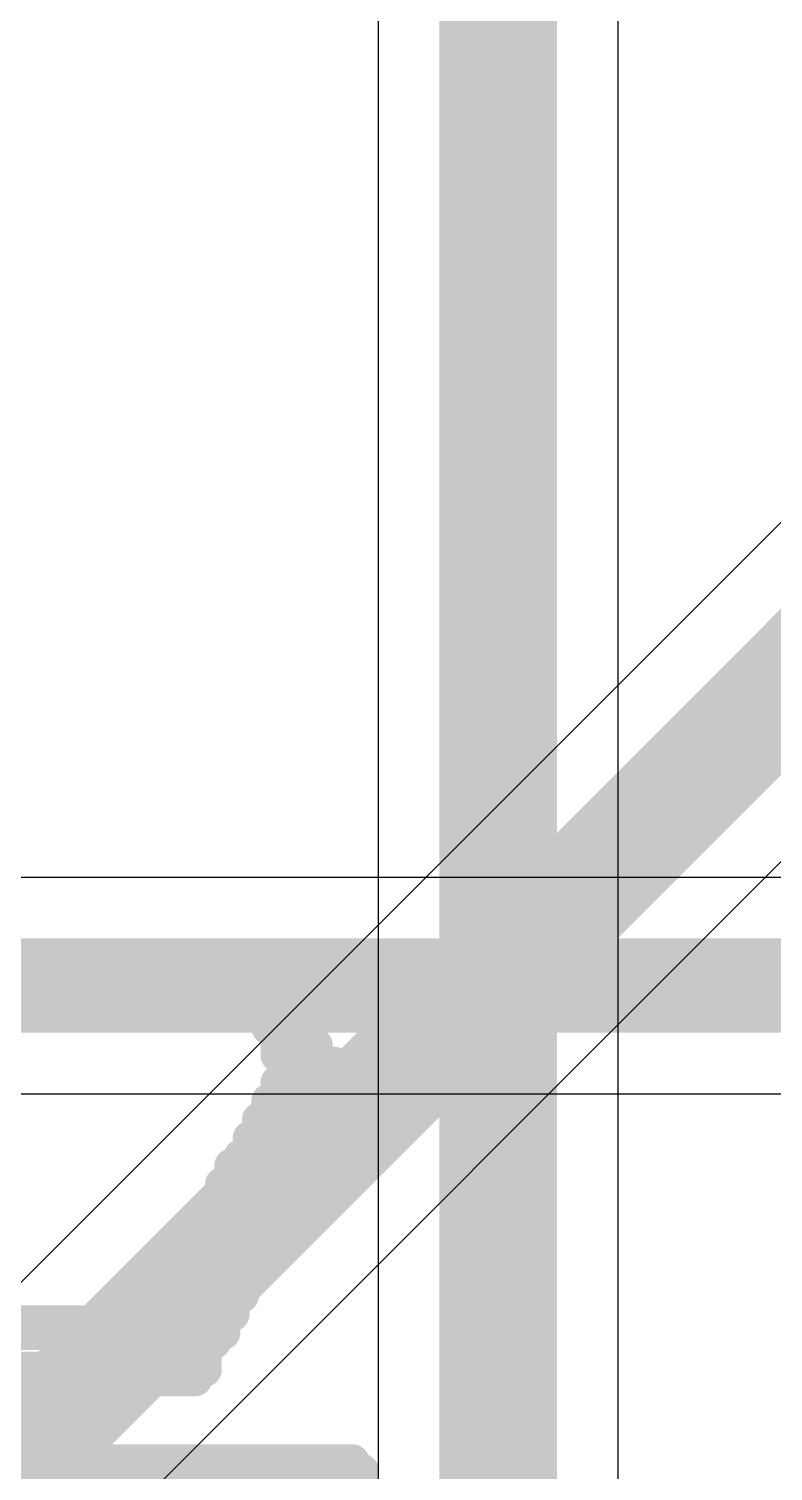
# Model space of a CAD drawing. Header units: inches. Extents: x -4 to 389, y 0 to 108.
# Drawn here: x 37.308 to 38.913, y 9.088 to 12.197 of the extents above; entities that cross this region are included whole.
import ezdxf

# ---------------------------------------------------------------- set-up
doc = ezdxf.new("R2010")
doc.units = ezdxf.units.IN
for name, color, linetype in [('Bottom Layer', 5, 'Continuous'), ('Bottom Overlay', 54, 'Continuous'), ('Signal_1', 16, 'Continuous'), ('Signal_2', 76, 'Continuous')]:
    doc.layers.add(name, color=color, linetype=linetype)

msp = doc.modelspace()

# ---------------------------------------------------------------- linework, layer by layer
at = {"layer": 'Bottom Layer'}
for p, q in [((42.5594, 10.3677), (31.0642, 10.3677)), ((31.1607, 9.9015), (42.5594, 9.9015))]:
    msp.add_line(p, q, dxfattribs=at)
msp.add_lwpolyline([(31.0642, 10.1346, 0.2032, 0.2032, 0), (43.4848, 10.1346, 0.2032, 0.2032, 0)], format="xyseb", dxfattribs=at)
at = {"layer": 'Bottom Overlay'}
for points in [[(37.9051, 10.1645, 0.0762, 0.0762, 0), (38.0846, 10.1645, 0.0762, 0.0762, 0)], [(37.925, 10.1844, 0.0762, 0.0762, 0), (38.0447, 10.1844, 0.0762, 0.0762, 0)], [(37.8852, 10.1446, 0.0762, 0.0762, 0), (38.1045, 10.1446, 0.0762, 0.0762, 0)], [(37.8453, 10.1047, 0.0762, 0.0762, 0), (37.945, 10.1047, 0.0762, 0.0762, 0)], [(37.8652, 10.1246, 0.0762, 0.0762, 0), (38.1245, 10.1246, 0.0762, 0.0762, 0)], [(38.0447, 10.1047, 0.0762, 0.0762, 0), (38.1245, 10.1047, 0.0762, 0.0762, 0)], [(37.8453, 10.0847, 0.0762, 0.0762, 0), (37.925, 10.0847, 0.0762, 0.0762, 0)], [(38.0646, 10.0847, 0.0762, 0.0762, 0), (38.1444, 10.0847, 0.0762, 0.0762, 0)], [(37.8253, 10.0449, 0.0762, 0.0762, 0), (37.9051, 10.0449, 0.0762, 0.0762, 0)], [(37.8453, 10.0648, 0.0762, 0.0762, 0), (37.9051, 10.0648, 0.0762, 0.0762, 0)], [(38.0646, 10.0648, 0.0762, 0.0762, 0), (38.1444, 10.0648, 0.0762, 0.0762, 0)], [(38.0846, 10.0449, 0.0762, 0.0762, 0), (38.1444, 10.0449, 0.0762, 0.0762, 0)], [(37.8453, 10.0249, 0.0762, 0.0762, 0), (37.9051, 10.0249, 0.0762, 0.0762, 0)], [(38.0846, 10.0249, 0.0762, 0.0762, 0), (38.1444, 10.0249, 0.0762, 0.0762, 0)], [(37.8453, 10.005, 0.0762, 0.0762, 0), (37.925, 10.005, 0.0762, 0.0762, 0)], [(37.8453, 9.985, 0.0762, 0.0762, 0), (37.925, 9.985, 0.0762, 0.0762, 0)], [(38.0646, 10.005, 0.0762, 0.0762, 0), (38.1444, 10.005, 0.0762, 0.0762, 0)], [(38.0646, 9.985, 0.0762, 0.0762, 0), (38.1444, 9.985, 0.0762, 0.0762, 0)], [(37.8652, 9.9651, 0.0762, 0.0762, 0), (37.9649, 9.9651, 0.0762, 0.0762, 0)], [(37.8652, 9.9452, 0.0762, 0.0762, 0), (38.1045, 9.9452, 0.0762, 0.0762, 0)], [(38.0247, 9.9651, 0.0762, 0.0762, 0), (38.1245, 9.9651, 0.0762, 0.0762, 0)], [(37.8453, 9.9252, 0.0762, 0.0762, 0), (38.1045, 9.9252, 0.0762, 0.0762, 0)], [(37.8253, 9.8853, 0.0762, 0.0762, 0), (37.8852, 9.8853, 0.0762, 0.0762, 0)], [(37.8453, 9.9053, 0.0762, 0.0762, 0), (37.9051, 9.9053, 0.0762, 0.0762, 0)], [(37.925, 9.9053, 0.0762, 0.0762, 0), (38.0646, 9.9053, 0.0762, 0.0762, 0)], [(37.925, 9.8853, 0.0762, 0.0762, 0), (38.0247, 9.8853, 0.0762, 0.0762, 0)], [(37.8253, 9.8654, 0.0762, 0.0762, 0), (37.8652, 9.8654, 0.0762, 0.0762, 0)], [(37.925, 9.8654, 0.0762, 0.0762, 0), (37.9649, 9.8654, 0.0762, 0.0762, 0)], [(37.8054, 9.8455, 0.0762, 0.0762, 0), (37.8652, 9.8455, 0.0762, 0.0762, 0)], [(37.8054, 9.8255, 0.0762, 0.0762, 0), (37.8453, 9.8255, 0.0762, 0.0762, 0)], [(37.9051, 9.8455, 0.0762, 0.0762, 0), (37.9649, 9.8455, 0.0762, 0.0762, 0)], [(37.9051, 9.8255, 0.0762, 0.0762, 0), (37.945, 9.8255, 0.0762, 0.0762, 0)], [(37.7855, 9.8056, 0.0762, 0.0762, 0), (37.8453, 9.8056, 0.0762, 0.0762, 0)], [(37.8852, 9.8056, 0.0762, 0.0762, 0), (37.945, 9.8056, 0.0762, 0.0762, 0)], [(37.7655, 9.7657, 0.0762, 0.0762, 0), (37.8253, 9.7657, 0.0762, 0.0762, 0)], [(37.7855, 9.7856, 0.0762, 0.0762, 0), (37.8253, 9.7856, 0.0762, 0.0762, 0)], [(37.8652, 9.7856, 0.0762, 0.0762, 0), (37.925, 9.7856, 0.0762, 0.0762, 0)], [(37.8652, 9.7657, 0.0762, 0.0762, 0), (37.925, 9.7657, 0.0762, 0.0762, 0)], [(37.7456, 9.7458, 0.0762, 0.0762, 0), (37.8054, 9.7458, 0.0762, 0.0762, 0)], [(37.8652, 9.7458, 0.0762, 0.0762, 0), (37.9051, 9.7458, 0.0762, 0.0762, 0)], [(37.7256, 9.7059, 0.0762, 0.0762, 0), (37.7855, 9.7059, 0.0762, 0.0762, 0)], [(37.7456, 9.7258, 0.0762, 0.0762, 0), (37.8054, 9.7258, 0.0762, 0.0762, 0)], [(37.8253, 9.7059, 0.0762, 0.0762, 0), (37.8852, 9.7059, 0.0762, 0.0762, 0)], [(37.8453, 9.7258, 0.0762, 0.0762, 0), (37.9051, 9.7258, 0.0762, 0.0762, 0)], [(37.7057, 9.666, 0.0762, 0.0762, 0), (37.7655, 9.666, 0.0762, 0.0762, 0)], [(37.7256, 9.6859, 0.0762, 0.0762, 0), (37.7655, 9.6859, 0.0762, 0.0762, 0)], [(37.8054, 9.666, 0.0762, 0.0762, 0), (37.8652, 9.666, 0.0762, 0.0762, 0)], [(37.8253, 9.6859, 0.0762, 0.0762, 0), (37.8852, 9.6859, 0.0762, 0.0762, 0)], [(37.7057, 9.6461, 0.0762, 0.0762, 0), (37.7655, 9.6461, 0.0762, 0.0762, 0)], [(37.8054, 9.6461, 0.0762, 0.0762, 0), (37.8453, 9.6461, 0.0762, 0.0762, 0)], [(37.6858, 9.6261, 0.0762, 0.0762, 0), (37.7456, 9.6261, 0.0762, 0.0762, 0)], [(37.6858, 9.6062, 0.0762, 0.0762, 0), (37.7256, 9.6062, 0.0762, 0.0762, 0)], [(37.7855, 9.6261, 0.0762, 0.0762, 0), (37.8453, 9.6261, 0.0762, 0.0762, 0)], [(37.7855, 9.6062, 0.0762, 0.0762, 0), (37.8453, 9.6062, 0.0762, 0.0762, 0)], [(37.6658, 9.5862, 0.0762, 0.0762, 0), (37.7256, 9.5862, 0.0762, 0.0762, 0)], [(37.7655, 9.5862, 0.0762, 0.0762, 0), (37.8253, 9.5862, 0.0762, 0.0762, 0)], [(37.6459, 9.5464, 0.0762, 0.0762, 0), (37.7057, 9.5464, 0.0762, 0.0762, 0)], [(37.6658, 9.5663, 0.0762, 0.0762, 0), (37.7057, 9.5663, 0.0762, 0.0762, 0)], [(37.7456, 9.5464, 0.0762, 0.0762, 0), (37.8054, 9.5464, 0.0762, 0.0762, 0)], [(37.7655, 9.5663, 0.0762, 0.0762, 0), (37.8054, 9.5663, 0.0762, 0.0762, 0)], [(37.6459, 9.5264, 0.0762, 0.0762, 0), (37.6858, 9.5264, 0.0762, 0.0762, 0)], [(37.7456, 9.5264, 0.0762, 0.0762, 0), (37.7855, 9.5264, 0.0762, 0.0762, 0)], [(37.606, 9.4865, 0.0762, 0.0762, 0), (37.6658, 9.4865, 0.0762, 0.0762, 0)], [(37.6259, 9.5065, 0.0762, 0.0762, 0), (37.6858, 9.5065, 0.0762, 0.0762, 0)], [(37.7256, 9.5065, 0.0762, 0.0762, 0), (37.7855, 9.5065, 0.0762, 0.0762, 0)], [(37.7256, 9.4865, 0.0762, 0.0762, 0), (37.7655, 9.4865, 0.0762, 0.0762, 0)], [(37.5861, 9.4467, 0.0762, 0.0762, 0), (37.6459, 9.4467, 0.0762, 0.0762, 0)], [(37.606, 9.4666, 0.0762, 0.0762, 0), (37.6658, 9.4666, 0.0762, 0.0762, 0)], [(37.6858, 9.4467, 0.0762, 0.0762, 0), (37.7456, 9.4467, 0.0762, 0.0762, 0)], [(37.7057, 9.4666, 0.0762, 0.0762, 0), (37.7655, 9.4666, 0.0762, 0.0762, 0)], [(37.5861, 9.4267, 0.0762, 0.0762, 0), (37.6459, 9.4267, 0.0762, 0.0762, 0)], [(37.6858, 9.4267, 0.0762, 0.0762, 0), (37.7456, 9.4267, 0.0762, 0.0762, 0)], [(37.1873, 9.4068, 0.0762, 0.0762, 0), (37.6259, 9.4068, 0.0762, 0.0762, 0)], [(37.1873, 9.3868, 0.0762, 0.0762, 0), (37.606, 9.3868, 0.0762, 0.0762, 0)], [(37.6658, 9.4068, 0.0762, 0.0762, 0), (37.7256, 9.4068, 0.0762, 0.0762, 0)], [(37.6658, 9.3868, 0.0762, 0.0762, 0), (37.7256, 9.3868, 0.0762, 0.0762, 0)], [(37.6459, 9.3669, 0.0762, 0.0762, 0), (37.7057, 9.3669, 0.0762, 0.0762, 0)], [(37.6259, 9.327, 0.0762, 0.0762, 0), (37.6858, 9.327, 0.0762, 0.0762, 0)], [(37.6459, 9.347, 0.0762, 0.0762, 0), (37.6858, 9.347, 0.0762, 0.0762, 0)], [(37.1673, 9.3071, 0.0762, 0.0762, 0), (37.6858, 9.3071, 0.0762, 0.0762, 0)], [(37.1673, 9.2871, 0.0762, 0.0762, 0), (37.6658, 9.2871, 0.0762, 0.0762, 0)], [(37.1673, 9.1077, 0.0762, 0.0762, 0), (38.0048, 9.1077, 0.0762, 0.0762, 0)], [(37.1673, 9.0877, 0.0762, 0.0762, 0), (38.0247, 9.0877, 0.0762, 0.0762, 0)], [(37.1673, 9.0678, 0.0762, 0.0762, 0), (38.0247, 9.0678, 0.0762, 0.0762, 0)]]:
    msp.add_lwpolyline(points, format="xyseb", dxfattribs=at)
for points in [[(37.8861, 10.1645, 0.0381, 0.0381, 1), (37.9242, 10.1645, 0.0381, 0.0381, 1)], [(37.906, 10.1844, 0.0381, 0.0381, 1), (37.9441, 10.1844, 0.0381, 0.0381, 1)], [(38.0256, 10.1844, 0.0381, 0.0381, 1), (38.0637, 10.1844, 0.0381, 0.0381, 1)], [(38.0655, 10.1645, 0.0381, 0.0381, 1), (38.1036, 10.1645, 0.0381, 0.0381, 1)], [(37.8661, 10.1446, 0.0381, 0.0381, 1), (37.9042, 10.1446, 0.0381, 0.0381, 1)], [(38.0855, 10.1446, 0.0381, 0.0381, 1), (38.1236, 10.1446, 0.0381, 0.0381, 1)], [(37.8262, 10.1047, 0.0381, 0.0381, 1), (37.8643, 10.1047, 0.0381, 0.0381, 1)], [(37.8462, 10.1246, 0.0381, 0.0381, 1), (37.8843, 10.1246, 0.0381, 0.0381, 1)], [(37.9259, 10.1047, 0.0381, 0.0381, 1), (37.964, 10.1047, 0.0381, 0.0381, 1)], [(38.0256, 10.1047, 0.0381, 0.0381, 1), (38.0637, 10.1047, 0.0381, 0.0381, 1)], [(38.1054, 10.1246, 0.0381, 0.0381, 1), (38.1435, 10.1246, 0.0381, 0.0381, 1)], [(38.1054, 10.1047, 0.0381, 0.0381, 1), (38.1435, 10.1047, 0.0381, 0.0381, 1)], [(37.8262, 10.0847, 0.0381, 0.0381, 1), (37.8643, 10.0847, 0.0381, 0.0381, 1)], [(37.906, 10.0847, 0.0381, 0.0381, 1), (37.9441, 10.0847, 0.0381, 0.0381, 1)], [(38.0456, 10.0847, 0.0381, 0.0381, 1), (38.0837, 10.0847, 0.0381, 0.0381, 1)], [(38.1253, 10.0847, 0.0381, 0.0381, 1), (38.1634, 10.0847, 0.0381, 0.0381, 1)], [(37.8063, 10.0449, 0.0381, 0.0381, 1), (37.8444, 10.0449, 0.0381, 0.0381, 1)], [(37.8262, 10.0648, 0.0381, 0.0381, 1), (37.8643, 10.0648, 0.0381, 0.0381, 1)], [(37.8861, 10.0648, 0.0381, 0.0381, 1), (37.9242, 10.0648, 0.0381, 0.0381, 1)], [(37.8861, 10.0449, 0.0381, 0.0381, 1), (37.9242, 10.0449, 0.0381, 0.0381, 1)], [(38.0456, 10.0648, 0.0381, 0.0381, 1), (38.0837, 10.0648, 0.0381, 0.0381, 1)], [(38.0655, 10.0449, 0.0381, 0.0381, 1), (38.1036, 10.0449, 0.0381, 0.0381, 1)], [(38.1253, 10.0648, 0.0381, 0.0381, 1), (38.1634, 10.0648, 0.0381, 0.0381, 1)], [(38.1253, 10.0449, 0.0381, 0.0381, 1), (38.1634, 10.0449, 0.0381, 0.0381, 1)], [(37.8262, 10.0249, 0.0381, 0.0381, 1), (37.8643, 10.0249, 0.0381, 0.0381, 1)], [(37.8861, 10.0249, 0.0381, 0.0381, 1), (37.9242, 10.0249, 0.0381, 0.0381, 1)], [(38.0655, 10.0249, 0.0381, 0.0381, 1), (38.1036, 10.0249, 0.0381, 0.0381, 1)], [(38.1253, 10.0249, 0.0381, 0.0381, 1), (38.1634, 10.0249, 0.0381, 0.0381, 1)], [(37.8262, 10.005, 0.0381, 0.0381, 1), (37.8643, 10.005, 0.0381, 0.0381, 1)], [(37.8262, 9.985, 0.0381, 0.0381, 1), (37.8643, 9.985, 0.0381, 0.0381, 1)], [(37.906, 10.005, 0.0381, 0.0381, 1), (37.9441, 10.005, 0.0381, 0.0381, 1)], [(37.906, 9.985, 0.0381, 0.0381, 1), (37.9441, 9.985, 0.0381, 0.0381, 1)], [(38.0456, 10.005, 0.0381, 0.0381, 1), (38.0837, 10.005, 0.0381, 0.0381, 1)], [(38.0456, 9.985, 0.0381, 0.0381, 1), (38.0837, 9.985, 0.0381, 0.0381, 1)], [(38.1253, 10.005, 0.0381, 0.0381, 1), (38.1634, 10.005, 0.0381, 0.0381, 1)], [(38.1253, 9.985, 0.0381, 0.0381, 1), (38.1634, 9.985, 0.0381, 0.0381, 1)], [(37.8462, 9.9651, 0.0381, 0.0381, 1), (37.8843, 9.9651, 0.0381, 0.0381, 1)], [(37.8462, 9.9452, 0.0381, 0.0381, 1), (37.8843, 9.9452, 0.0381, 0.0381, 1)], [(37.9459, 9.9651, 0.0381, 0.0381, 1), (37.984, 9.9651, 0.0381, 0.0381, 1)], [(38.0057, 9.9651, 0.0381, 0.0381, 1), (38.0438, 9.9651, 0.0381, 0.0381, 1)], [(38.0855, 9.9452, 0.0381, 0.0381, 1), (38.1236, 9.9452, 0.0381, 0.0381, 1)], [(38.1054, 9.9651, 0.0381, 0.0381, 1), (38.1435, 9.9651, 0.0381, 0.0381, 1)], [(37.8262, 9.9252, 0.0381, 0.0381, 1), (37.8643, 9.9252, 0.0381, 0.0381, 1)], [(38.0855, 9.9252, 0.0381, 0.0381, 1), (38.1236, 9.9252, 0.0381, 0.0381, 1)], [(37.8063, 9.8853, 0.0381, 0.0381, 1), (37.8444, 9.8853, 0.0381, 0.0381, 1)], [(37.8262, 9.9053, 0.0381, 0.0381, 1), (37.8643, 9.9053, 0.0381, 0.0381, 1)], [(37.8661, 9.8853, 0.0381, 0.0381, 1), (37.9042, 9.8853, 0.0381, 0.0381, 1)], [(37.8861, 9.9053, 0.0381, 0.0381, 1), (37.9242, 9.9053, 0.0381, 0.0381, 1)], [(37.906, 9.9053, 0.0381, 0.0381, 1), (37.9441, 9.9053, 0.0381, 0.0381, 1)], [(37.906, 9.8853, 0.0381, 0.0381, 1), (37.9441, 9.8853, 0.0381, 0.0381, 1)], [(38.0057, 9.8853, 0.0381, 0.0381, 1), (38.0438, 9.8853, 0.0381, 0.0381, 1)], [(38.0456, 9.9053, 0.0381, 0.0381, 1), (38.0837, 9.9053, 0.0381, 0.0381, 1)], [(37.8063, 9.8654, 0.0381, 0.0381, 1), (37.8444, 9.8654, 0.0381, 0.0381, 1)], [(37.8462, 9.8654, 0.0381, 0.0381, 1), (37.8843, 9.8654, 0.0381, 0.0381, 1)], [(37.906, 9.8654, 0.0381, 0.0381, 1), (37.9441, 9.8654, 0.0381, 0.0381, 1)], [(37.9459, 9.8654, 0.0381, 0.0381, 1), (37.984, 9.8654, 0.0381, 0.0381, 1)], [(37.7864, 9.8455, 0.0381, 0.0381, 1), (37.8245, 9.8455, 0.0381, 0.0381, 1)], [(37.7864, 9.8255, 0.0381, 0.0381, 1), (37.8245, 9.8255, 0.0381, 0.0381, 1)], [(37.8262, 9.8255, 0.0381, 0.0381, 1), (37.8643, 9.8255, 0.0381, 0.0381, 1)], [(37.8462, 9.8455, 0.0381, 0.0381, 1), (37.8843, 9.8455, 0.0381, 0.0381, 1)], [(37.8861, 9.8455, 0.0381, 0.0381, 1), (37.9242, 9.8455, 0.0381, 0.0381, 1)], [(37.8861, 9.8255, 0.0381, 0.0381, 1), (37.9242, 9.8255, 0.0381, 0.0381, 1)], [(37.9259, 9.8255, 0.0381, 0.0381, 1), (37.964, 9.8255, 0.0381, 0.0381, 1)], [(37.9459, 9.8455, 0.0381, 0.0381, 1), (37.984, 9.8455, 0.0381, 0.0381, 1)], [(37.7664, 9.8056, 0.0381, 0.0381, 1), (37.8045, 9.8056, 0.0381, 0.0381, 1)], [(37.8262, 9.8056, 0.0381, 0.0381, 1), (37.8643, 9.8056, 0.0381, 0.0381, 1)], [(37.8661, 9.8056, 0.0381, 0.0381, 1), (37.9042, 9.8056, 0.0381, 0.0381, 1)], [(37.9259, 9.8056, 0.0381, 0.0381, 1), (37.964, 9.8056, 0.0381, 0.0381, 1)], [(37.7465, 9.7657, 0.0381, 0.0381, 1), (37.7846, 9.7657, 0.0381, 0.0381, 1)], [(37.7664, 9.7856, 0.0381, 0.0381, 1), (37.8045, 9.7856, 0.0381, 0.0381, 1)], [(37.8063, 9.7856, 0.0381, 0.0381, 1), (37.8444, 9.7856, 0.0381, 0.0381, 1)], [(37.8063, 9.7657, 0.0381, 0.0381, 1), (37.8444, 9.7657, 0.0381, 0.0381, 1)], [(37.8462, 9.7856, 0.0381, 0.0381, 1), (37.8843, 9.7856, 0.0381, 0.0381, 1)], [(37.8462, 9.7657, 0.0381, 0.0381, 1), (37.8843, 9.7657, 0.0381, 0.0381, 1)], [(37.906, 9.7856, 0.0381, 0.0381, 1), (37.9441, 9.7856, 0.0381, 0.0381, 1)], [(37.906, 9.7657, 0.0381, 0.0381, 1), (37.9441, 9.7657, 0.0381, 0.0381, 1)], [(37.7265, 9.7458, 0.0381, 0.0381, 1), (37.7646, 9.7458, 0.0381, 0.0381, 1)], [(37.7864, 9.7458, 0.0381, 0.0381, 1), (37.8245, 9.7458, 0.0381, 0.0381, 1)], [(37.8462, 9.7458, 0.0381, 0.0381, 1), (37.8843, 9.7458, 0.0381, 0.0381, 1)], [(37.8861, 9.7458, 0.0381, 0.0381, 1), (37.9242, 9.7458, 0.0381, 0.0381, 1)], [(37.7066, 9.7059, 0.0381, 0.0381, 1), (37.7447, 9.7059, 0.0381, 0.0381, 1)], [(37.7265, 9.7258, 0.0381, 0.0381, 1), (37.7646, 9.7258, 0.0381, 0.0381, 1)], [(37.7664, 9.7059, 0.0381, 0.0381, 1), (37.8045, 9.7059, 0.0381, 0.0381, 1)], [(37.7864, 9.7258, 0.0381, 0.0381, 1), (37.8245, 9.7258, 0.0381, 0.0381, 1)], [(37.8063, 9.7059, 0.0381, 0.0381, 1), (37.8444, 9.7059, 0.0381, 0.0381, 1)], [(37.8262, 9.7258, 0.0381, 0.0381, 1), (37.8643, 9.7258, 0.0381, 0.0381, 1)], [(37.8661, 9.7059, 0.0381, 0.0381, 1), (37.9042, 9.7059, 0.0381, 0.0381, 1)], [(37.8861, 9.7258, 0.0381, 0.0381, 1), (37.9242, 9.7258, 0.0381, 0.0381, 1)], [(37.6867, 9.666, 0.0381, 0.0381, 1), (37.7248, 9.666, 0.0381, 0.0381, 1)], [(37.7066, 9.6859, 0.0381, 0.0381, 1), (37.7447, 9.6859, 0.0381, 0.0381, 1)], [(37.7465, 9.6859, 0.0381, 0.0381, 1), (37.7846, 9.6859, 0.0381, 0.0381, 1)], [(37.7465, 9.666, 0.0381, 0.0381, 1), (37.7846, 9.666, 0.0381, 0.0381, 1)], [(37.7864, 9.666, 0.0381, 0.0381, 1), (37.8245, 9.666, 0.0381, 0.0381, 1)], [(37.8063, 9.6859, 0.0381, 0.0381, 1), (37.8444, 9.6859, 0.0381, 0.0381, 1)], [(37.8462, 9.666, 0.0381, 0.0381, 1), (37.8843, 9.666, 0.0381, 0.0381, 1)], [(37.8661, 9.6859, 0.0381, 0.0381, 1), (37.9042, 9.6859, 0.0381, 0.0381, 1)], [(37.6867, 9.6461, 0.0381, 0.0381, 1), (37.7248, 9.6461, 0.0381, 0.0381, 1)], [(37.7465, 9.6461, 0.0381, 0.0381, 1), (37.7846, 9.6461, 0.0381, 0.0381, 1)], [(37.7864, 9.6461, 0.0381, 0.0381, 1), (37.8245, 9.6461, 0.0381, 0.0381, 1)], [(37.8262, 9.6461, 0.0381, 0.0381, 1), (37.8643, 9.6461, 0.0381, 0.0381, 1)], [(37.6667, 9.6261, 0.0381, 0.0381, 1), (37.7048, 9.6261, 0.0381, 0.0381, 1)], [(37.6667, 9.6062, 0.0381, 0.0381, 1), (37.7048, 9.6062, 0.0381, 0.0381, 1)], [(37.7066, 9.6062, 0.0381, 0.0381, 1), (37.7447, 9.6062, 0.0381, 0.0381, 1)], [(37.7265, 9.6261, 0.0381, 0.0381, 1), (37.7646, 9.6261, 0.0381, 0.0381, 1)], [(37.7664, 9.6261, 0.0381, 0.0381, 1), (37.8045, 9.6261, 0.0381, 0.0381, 1)], [(37.7664, 9.6062, 0.0381, 0.0381, 1), (37.8045, 9.6062, 0.0381, 0.0381, 1)], [(37.8262, 9.6261, 0.0381, 0.0381, 1), (37.8643, 9.6261, 0.0381, 0.0381, 1)], [(37.8262, 9.6062, 0.0381, 0.0381, 1), (37.8643, 9.6062, 0.0381, 0.0381, 1)], [(37.6468, 9.5862, 0.0381, 0.0381, 1), (37.6849, 9.5862, 0.0381, 0.0381, 1)], [(37.7066, 9.5862, 0.0381, 0.0381, 1), (37.7447, 9.5862, 0.0381, 0.0381, 1)], [(37.7465, 9.5862, 0.0381, 0.0381, 1), (37.7846, 9.5862, 0.0381, 0.0381, 1)], [(37.8063, 9.5862, 0.0381, 0.0381, 1), (37.8444, 9.5862, 0.0381, 0.0381, 1)], [(37.6268, 9.5464, 0.0381, 0.0381, 1), (37.6649, 9.5464, 0.0381, 0.0381, 1)], [(37.6468, 9.5663, 0.0381, 0.0381, 1), (37.6849, 9.5663, 0.0381, 0.0381, 1)], [(37.6867, 9.5663, 0.0381, 0.0381, 1), (37.7248, 9.5663, 0.0381, 0.0381, 1)], [(37.6867, 9.5464, 0.0381, 0.0381, 1), (37.7248, 9.5464, 0.0381, 0.0381, 1)], [(37.7265, 9.5464, 0.0381, 0.0381, 1), (37.7646, 9.5464, 0.0381, 0.0381, 1)], [(37.7465, 9.5663, 0.0381, 0.0381, 1), (37.7846, 9.5663, 0.0381, 0.0381, 1)], [(37.7864, 9.5663, 0.0381, 0.0381, 1), (37.8245, 9.5663, 0.0381, 0.0381, 1)], [(37.7864, 9.5464, 0.0381, 0.0381, 1), (37.8245, 9.5464, 0.0381, 0.0381, 1)], [(37.6268, 9.5264, 0.0381, 0.0381, 1), (37.6649, 9.5264, 0.0381, 0.0381, 1)], [(37.6667, 9.5264, 0.0381, 0.0381, 1), (37.7048, 9.5264, 0.0381, 0.0381, 1)], [(37.7265, 9.5264, 0.0381, 0.0381, 1), (37.7646, 9.5264, 0.0381, 0.0381, 1)], [(37.7664, 9.5264, 0.0381, 0.0381, 1), (37.8045, 9.5264, 0.0381, 0.0381, 1)], [(37.587, 9.4865, 0.0381, 0.0381, 1), (37.6251, 9.4865, 0.0381, 0.0381, 1)], [(37.6069, 9.5065, 0.0381, 0.0381, 1), (37.645, 9.5065, 0.0381, 0.0381, 1)], [(37.6468, 9.4865, 0.0381, 0.0381, 1), (37.6849, 9.4865, 0.0381, 0.0381, 1)], [(37.6667, 9.5065, 0.0381, 0.0381, 1), (37.7048, 9.5065, 0.0381, 0.0381, 1)], [(37.7066, 9.5065, 0.0381, 0.0381, 1), (37.7447, 9.5065, 0.0381, 0.0381, 1)], [(37.7066, 9.4865, 0.0381, 0.0381, 1), (37.7447, 9.4865, 0.0381, 0.0381, 1)], [(37.7465, 9.4865, 0.0381, 0.0381, 1), (37.7846, 9.4865, 0.0381, 0.0381, 1)], [(37.7664, 9.5065, 0.0381, 0.0381, 1), (37.8045, 9.5065, 0.0381, 0.0381, 1)], [(37.567, 9.4467, 0.0381, 0.0381, 1), (37.6051, 9.4467, 0.0381, 0.0381, 1)], [(37.587, 9.4666, 0.0381, 0.0381, 1), (37.6251, 9.4666, 0.0381, 0.0381, 1)], [(37.6268, 9.4467, 0.0381, 0.0381, 1), (37.6649, 9.4467, 0.0381, 0.0381, 1)], [(37.6468, 9.4666, 0.0381, 0.0381, 1), (37.6849, 9.4666, 0.0381, 0.0381, 1)], [(37.6667, 9.4467, 0.0381, 0.0381, 1), (37.7048, 9.4467, 0.0381, 0.0381, 1)], [(37.6867, 9.4666, 0.0381, 0.0381, 1), (37.7248, 9.4666, 0.0381, 0.0381, 1)], [(37.7265, 9.4467, 0.0381, 0.0381, 1), (37.7646, 9.4467, 0.0381, 0.0381, 1)], [(37.7465, 9.4666, 0.0381, 0.0381, 1), (37.7846, 9.4666, 0.0381, 0.0381, 1)], [(37.567, 9.4267, 0.0381, 0.0381, 1), (37.6051, 9.4267, 0.0381, 0.0381, 1)], [(37.6268, 9.4267, 0.0381, 0.0381, 1), (37.6649, 9.4267, 0.0381, 0.0381, 1)], [(37.6667, 9.4267, 0.0381, 0.0381, 1), (37.7048, 9.4267, 0.0381, 0.0381, 1)], [(37.7265, 9.4267, 0.0381, 0.0381, 1), (37.7646, 9.4267, 0.0381, 0.0381, 1)], [(37.587, 9.3868, 0.0381, 0.0381, 1), (37.6251, 9.3868, 0.0381, 0.0381, 1)], [(37.6069, 9.4068, 0.0381, 0.0381, 1), (37.645, 9.4068, 0.0381, 0.0381, 1)], [(37.6468, 9.4068, 0.0381, 0.0381, 1), (37.6849, 9.4068, 0.0381, 0.0381, 1)], [(37.6468, 9.3868, 0.0381, 0.0381, 1), (37.6849, 9.3868, 0.0381, 0.0381, 1)], [(37.7066, 9.4068, 0.0381, 0.0381, 1), (37.7447, 9.4068, 0.0381, 0.0381, 1)], [(37.7066, 9.3868, 0.0381, 0.0381, 1), (37.7447, 9.3868, 0.0381, 0.0381, 1)], [(37.6268, 9.3669, 0.0381, 0.0381, 1), (37.6649, 9.3669, 0.0381, 0.0381, 1)], [(37.6867, 9.3669, 0.0381, 0.0381, 1), (37.7248, 9.3669, 0.0381, 0.0381, 1)], [(37.6069, 9.327, 0.0381, 0.0381, 1), (37.645, 9.327, 0.0381, 0.0381, 1)], [(37.6268, 9.347, 0.0381, 0.0381, 1), (37.6649, 9.347, 0.0381, 0.0381, 1)], [(37.6667, 9.347, 0.0381, 0.0381, 1), (37.7048, 9.347, 0.0381, 0.0381, 1)], [(37.6667, 9.327, 0.0381, 0.0381, 1), (37.7048, 9.327, 0.0381, 0.0381, 1)], [(37.6667, 9.3071, 0.0381, 0.0381, 1), (37.7048, 9.3071, 0.0381, 0.0381, 1)], [(37.6468, 9.2871, 0.0381, 0.0381, 1), (37.6849, 9.2871, 0.0381, 0.0381, 1)], [(37.9858, 9.1077, 0.0381, 0.0381, 1), (38.0239, 9.1077, 0.0381, 0.0381, 1)], [(38.0057, 9.0877, 0.0381, 0.0381, 1), (38.0438, 9.0877, 0.0381, 0.0381, 1)], [(38.0057, 9.0678, 0.0381, 0.0381, 1), (38.0438, 9.0678, 0.0381, 0.0381, 1)]]:
    msp.add_lwpolyline(points, format="xyseb", close=True, dxfattribs=at)
at = {"layer": 'Signal_1'}
for p, q in [((43.1496, 15.3539), (30.5185, 2.7227)), ((28.8785, 0.3503), (43.5917, 15.0635))]:
    msp.add_line(p, q, dxfattribs=at)
msp.add_lwpolyline([(28.6954, 0.5334, 0.254, 0.254, 0), (43.4086, 15.2466, 0.254, 0.254, 0)], format="xyseb", dxfattribs=at)
at = {"layer": 'Signal_2'}
for p, q in [((38.0607, 12.4371), (38.0607, 3.4945)), ((38.5787, 3.4945), (38.5787, 12.3299))]:
    msp.add_line(p, q, dxfattribs=at)
msp.add_lwpolyline([(38.3197, 3.1496, 0.254, 0.254, 0), (38.3197, 12.4371, 0.254, 0.254, 0)], format="xyseb", dxfattribs=at)

doc.saveas('drawing.dxf')
